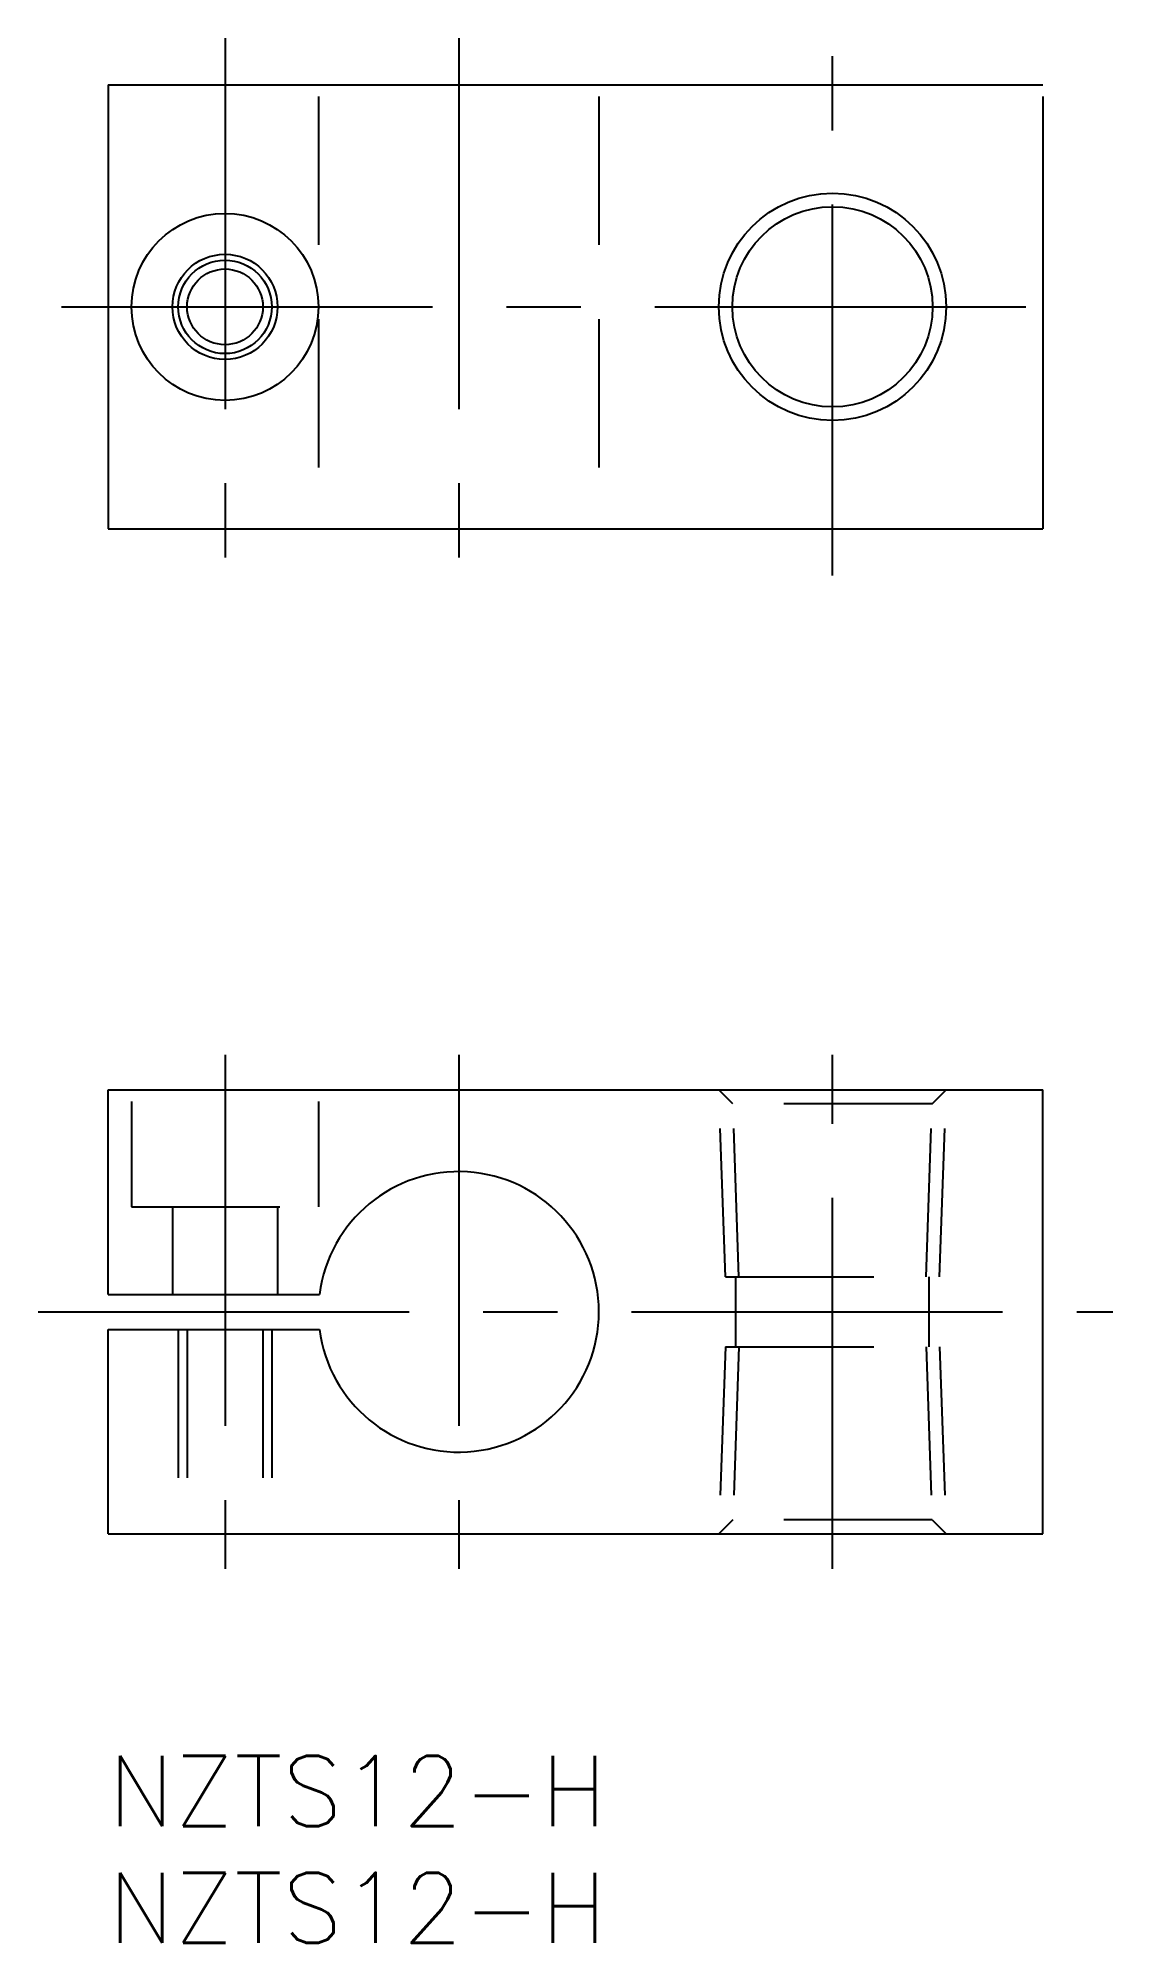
# Model space of a CAD drawing. Extents: x -3 to 43, y -7.5 to 74.
import ezdxf

# ---------------------------------------------------------------- set-up
doc = ezdxf.new("R2010")
doc.units = 0
doc.header["$LTSCALE"] = 0.5
doc.linetypes.add('CENTER', pattern=[50.8, 31.75, -6.35, 6.35, -6.35])
doc.linetypes.add('DASHED', pattern=[19.05, 12.7, -6.35])
for name, color, linetype in [('MSM_CENTER', 1, 'CENTER'), ('MSM_CONTINUOUS', 7, 'CONTINUOUS'), ('MSM_DASHED', 4, 'DASHED'), ('MSM_NARROW', 5, 'CONTINUOUS'), ('MSM_PART_NUMBER', 7, 'CONTINUOUS')]:
    doc.layers.add(name, color=color, linetype=linetype)
doc.styles.get("Standard").update_dxf_attribs({"font": 'txt.shx', "height": 1, "bigfont": 'bigfont.shx'})

# ---------------------------------------------------------------- blocks, each defined once
blk = doc.blocks.new('*U28')
at = {"layer": 'MSM_PART_NUMBER'}
blk.add_text('NZTS12-H', height=3, dxfattribs=at).set_placement((0, -2.5))
blk = doc.blocks.new('*U29')
at = {"layer": 'MSM_PART_NUMBER'}
blk.add_text('NZTS12-H', height=3, dxfattribs=at).set_placement((0, -7.5))

msp = doc.modelspace()

# ---------------------------------------------------------------- linework, layer by layer
at = {"layer": 'MSM_CENTER'}
for p, q in [((5, 74), (5, 51)), ((15, 74), (15, 51)), ((31, 51), (31, 74)), ((-2, 62.5), (42, 62.5)), ((5, 30.5), (5, 8.5)), ((15, 30.5), (15, 8.5)), ((31, 8.5), (31, 30.5)), ((-3, 19.5), (43, 19.5))]:
    msp.add_line(p, q, dxfattribs=at)
at = {"layer": 'MSM_CONTINUOUS'}
for p, q in [((0, 72), (0, 53)), ((0, 72), (40, 72)), ((40, 71.5), (40, 53)), ((0, 53), (40, 53)), ((0, 20.25), (0, 29)), ((0, 29), (40, 29)), ((40, 10), (40, 29)), ((0, 20.25), (9.047, 20.25)), ((0, 18.75), (9.047, 18.75)), ((0, 10), (0, 18.75)), ((0, 10), (40, 10))]:
    msp.add_line(p, q, dxfattribs=at)
for centre, radius in [((5, 62.5), 4), ((31, 62.5), 4.283), ((5, 62.5), 2.25), ((5, 62.5), 1.621)]:
    msp.add_circle(centre, radius, dxfattribs=at)
msp.add_arc((15, 19.5), 6, 187.18076, 172.81924, dxfattribs=at)
at = {"layer": 'MSM_DASHED'}
for p, q in [((9, 71.5), (9, 53.5)), ((21, 71.5), (21, 53.5)), ((26.415, 21), (26.136, 29)), ((26.738, 28.398), (26.136, 29)), ((35.262, 28.398), (35.864, 29)), ((35.585, 21), (35.864, 29)), ((1, 28.5), (1, 24)), ((9, 28.5), (9, 24)), ((26.996, 21), (26.738, 28.398)), ((35.262, 28.398), (26.738, 28.398)), ((35.004, 21), (35.262, 28.398)), ((1, 24), (9, 24)), ((2.75, 24), (2.75, 20.25)), ((7.25, 24), (7.25, 20.25)), ((26.415, 21), (35.585, 21)), ((26.859, 18), (26.859, 21)), ((35.141, 18), (35.141, 21)), ((3, 18.75), (3, 10)), ((3.379, 18.75), (3.379, 10)), ((6.621, 18.75), (6.621, 10)), ((7, 18.75), (7, 10)), ((26.415, 18), (26.136, 10)), ((26.415, 18), (35.585, 18)), ((26.996, 18), (26.738, 10.602)), ((35.004, 18), (35.262, 10.602)), ((35.585, 18), (35.864, 10)), ((26.738, 10.602), (26.136, 10)), ((35.262, 10.602), (26.738, 10.602)), ((35.262, 10.602), (35.864, 10))]:
    msp.add_line(p, q, dxfattribs=at)
at = {"layer": 'MSM_NARROW'}
for centre, radius in [((31, 62.5), 4.864), ((5, 62.5), 2)]:
    msp.add_circle(centre, radius, dxfattribs=at)

# ---------------------------------------------------------------- block references
at = {"layer": 'MSM_CONTINUOUS'}
for name in ['*U28', '*U29']:
    msp.add_blockref(name, (0, 0), dxfattribs=at)

doc.saveas('drawing.dxf')
